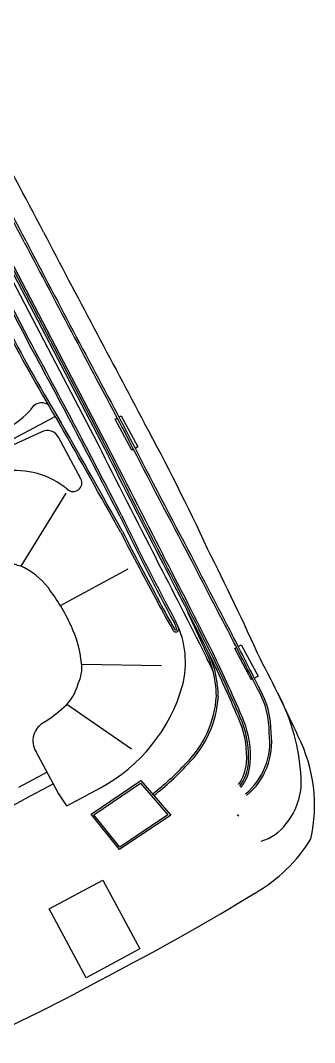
# Model space of a CAD drawing. Header units: metres. Extents: x 267365 to 277461, y 2088854 to 2108025.
# Drawn here: x 271030.32 to 271041.97, y 2092035.92 to 2092076.51 of the extents above; entities that cross this region are included whole.
import ezdxf

# ---------------------------------------------------------------- set-up
doc = ezdxf.new("R2010")
doc.units = ezdxf.units.M

msp = doc.modelspace()

# ---------------------------------------------------------------- linework, layer by layer
at = {"color": 30}
for p, q in [((271029.03, 2092068.032), (271033.379, 2092059.693)), ((271029.03, 2092068.032), (271033.379, 2092059.693)), ((271029.166, 2092068.104), (271033.515, 2092059.763)), ((271029.166, 2092068.104), (271033.515, 2092059.763)), ((271029.234, 2092068.139), (271033.584, 2092059.798)), ((271029.234, 2092068.139), (271033.584, 2092059.798)), ((271029.301, 2092068.175), (271033.652, 2092059.833)), ((271029.301, 2092068.175), (271033.652, 2092059.833)), ((271025.364, 2092057.395), (271031.687, 2092060.786)), ((271025.364, 2092057.395), (271031.687, 2092060.786)), ((271025.364, 2092057.395), (271031.687, 2092060.786)), ((271034.064, 2092060.675), (271034.149, 2092060.721)), ((271034.064, 2092060.675), (271034.149, 2092060.721)), ((271034.725, 2092059.442), (271034.064, 2092060.675)), ((271034.725, 2092059.442), (271034.064, 2092060.675)), ((271034.217, 2092060.757), (271034.305, 2092060.804)), ((271034.217, 2092060.757), (271034.305, 2092060.804)), ((271034.305, 2092060.804), (271034.965, 2092059.571)), ((271034.305, 2092060.804), (271034.965, 2092059.571)), ((271031.132, 2092060.163), (271029.272, 2092059.303)), ((271031.132, 2092060.163), (271029.272, 2092059.303)), ((271032.711, 2092058.305), (271031.841, 2092059.928)), ((271032.711, 2092058.305), (271031.841, 2092059.928)), ((271034.793, 2092059.479), (271034.725, 2092059.442)), ((271034.793, 2092059.479), (271034.725, 2092059.442)), ((271034.965, 2092059.571), (271034.861, 2092059.515)), ((271034.965, 2092059.571), (271034.861, 2092059.515)), ((271030.341, 2092054.836), (271032.124, 2092057.731)), ((271030.341, 2092054.836), (271032.124, 2092057.731)), ((271030.341, 2092054.836), (271032.124, 2092057.731)), ((271031.898, 2092053.271), (271034.587, 2092054.736)), ((271031.898, 2092053.271), (271034.587, 2092054.736)), ((271031.898, 2092053.271), (271034.587, 2092054.736)), ((271038.948, 2092051.646), (271039.069, 2092051.711)), ((271038.948, 2092051.646), (271039.069, 2092051.711)), ((271039.069, 2092051.711), (271039.738, 2092050.464)), ((271039.069, 2092051.711), (271039.738, 2092050.464)), ((271038.807, 2092051.571), (271038.88, 2092051.609)), ((271038.807, 2092051.571), (271038.88, 2092051.609)), ((271039.476, 2092050.324), (271038.807, 2092051.571)), ((271039.476, 2092050.324), (271038.807, 2092051.571)), ((271032.743, 2092050.942), (271035.908, 2092050.897)), ((271032.743, 2092050.942), (271035.908, 2092050.897)), ((271032.743, 2092050.942), (271035.908, 2092050.897)), ((271039.738, 2092050.464), (271039.59, 2092050.385)), ((271039.738, 2092050.464), (271039.59, 2092050.385)), ((271039.522, 2092050.349), (271039.476, 2092050.324)), ((271039.522, 2092050.349), (271039.476, 2092050.324)), ((271032.16, 2092049.355), (271034.712, 2092047.584)), ((271032.16, 2092049.355), (271034.712, 2092047.584)), ((271032.16, 2092049.355), (271034.712, 2092047.584)), ((271031.816, 2092045.837), (271030.932, 2092047.464)), ((271031.816, 2092045.837), (271030.932, 2092047.464)), ((271031.372, 2092046.653), (271030.237, 2092046.044)), ((271031.372, 2092046.653), (271030.237, 2092046.044)), ((271031.372, 2092046.653), (271030.237, 2092046.044)), ((271031.62, 2092046.197), (271030.482, 2092045.587)), ((271031.62, 2092046.197), (271030.482, 2092045.587)), ((271031.62, 2092046.197), (271030.482, 2092045.587)), ((271032.147, 2092045.32), (271033.491, 2092046.04)), ((271032.147, 2092045.32), (271033.491, 2092046.04)), ((271033.115, 2092044.985), (271035.088, 2092046.329)), ((271033.115, 2092044.985), (271035.088, 2092046.329)), ((271033.227, 2092044.968), (271035.074, 2092046.226)), ((271033.227, 2092044.968), (271035.074, 2092046.226)), ((271035.074, 2092046.226), (271036.161, 2092044.96)), ((271035.074, 2092046.226), (271036.161, 2092044.96)), ((271035.088, 2092046.329), (271036.275, 2092044.945)), ((271035.088, 2092046.329), (271036.275, 2092044.945)), ((271028.996, 2092044.791), (271030.482, 2092045.587)), ((271028.996, 2092044.791), (271030.482, 2092045.587)), ((271028.996, 2092044.791), (271030.482, 2092045.587)), ((271032.147, 2092045.32), (271031.816, 2092045.837)), ((271032.147, 2092045.32), (271031.816, 2092045.837)), ((271034.243, 2092043.583), (271033.115, 2092044.985)), ((271034.243, 2092043.583), (271033.115, 2092044.985)), ((271034.258, 2092043.685), (271033.227, 2092044.968)), ((271034.258, 2092043.685), (271033.227, 2092044.968)), ((271036.275, 2092044.945), (271034.243, 2092043.583)), ((271036.275, 2092044.945), (271034.243, 2092043.583)), ((271036.161, 2092044.96), (271034.258, 2092043.685)), ((271036.161, 2092044.96), (271034.258, 2092043.685)), ((271038.904, 2092044.971), (271038.966, 2092044.926)), ((271038.904, 2092044.971), (271038.966, 2092044.926)), ((271038.904, 2092044.971), (271038.966, 2092044.926)), ((271031.45, 2092041.227), (271033.579, 2092042.368)), ((271031.45, 2092041.227), (271033.579, 2092042.368)), ((271033.579, 2092042.368), (271035.044, 2092039.636)), ((271033.579, 2092042.368), (271035.044, 2092039.636)), ((271032.915, 2092038.494), (271031.45, 2092041.227)), ((271032.915, 2092038.494), (271031.45, 2092041.227)), ((271035.044, 2092039.636), (271032.915, 2092038.494)), ((271035.044, 2092039.636), (271032.915, 2092038.494))]:
    msp.add_line(p, q, dxfattribs=at)
for centre, radius, start, end in [((270400.162, 2091736.712), 712.788, 27.705083, 28.471036), ((270400.162, 2091736.712), 712.788, 27.705083, 28.471036), ((270398.191, 2091738.835), 712.692, 27.480541, 28.252532), ((270398.191, 2091738.835), 712.692, 27.480541, 28.252532), ((270398.191, 2091738.835), 712.768, 27.480545, 28.252432), ((270398.191, 2091738.835), 712.768, 27.480545, 28.252432), ((270945.29, 2092019.985), 95.893, 27.18578, 30.99154), ((270945.29, 2092019.985), 95.893, 27.18578, 30.99154), ((270945.29, 2092019.985), 95.97, 27.18625, 30.99157), ((270945.29, 2092019.985), 95.97, 27.18625, 30.99157), ((271878.844, 2092510.389), 956.068, 207.555682, 208.070117), ((271878.844, 2092510.389), 956.068, 207.555682, 208.070117), ((271886.847, 2092514.647), 965.993, 207.559948, 208.068104), ((271886.847, 2092514.647), 965.993, 207.559948, 208.068104), ((271886.847, 2092514.647), 965.916, 207.559951, 208.068158), ((271886.847, 2092514.647), 965.916, 207.559951, 208.068158), ((271078.935, 2092089.359), 55.139, 207.091, 211.528), ((271078.935, 2092089.359), 55.139, 207.091, 211.528), ((271078.935, 2092089.359), 55.216, 207.0905, 211.5267), ((271078.935, 2092089.359), 55.216, 207.0905, 211.5267), ((270707.04, 2091889.276), 367.693, 27.11434, 28.34194), ((270707.04, 2091889.276), 367.693, 27.11434, 28.34194), ((270707.04, 2091889.276), 367.616, 27.11448, 28.34206), ((270707.04, 2091889.276), 367.616, 27.11448, 28.34206), ((271027.851, 2092063.703), 3.908, 271.7874, 316.7535), ((271027.851, 2092063.703), 3.908, 271.7874, 316.7535), ((271031.153, 2092060.825), 0.497, 59.0285, 156.2214), ((271031.153, 2092060.825), 0.497, 59.0285, 156.2214), ((271031.377, 2092059.716), 0.51, 24.5708, 118.7339), ((271031.377, 2092059.716), 0.51, 24.5708, 118.7339), ((270579.435, 2091803.243), 520.452, 29.07722, 29.62161), ((270579.435, 2091803.243), 520.452, 29.07722, 29.62161), ((270579.435, 2091803.243), 520.529, 29.07706, 29.62175), ((270579.435, 2091803.243), 520.529, 29.07706, 29.62175), ((270954.042, 2092016.663), 92.276, 24.91196, 28.37007), ((270954.042, 2092016.663), 92.276, 24.91196, 28.37007), ((271472.509, 2092280.054), 491.089, 206.64782, 207.24398), ((271472.509, 2092280.054), 491.089, 206.64782, 207.24398), ((271472.509, 2092280.054), 491.012, 206.64775, 207.24396), ((271472.509, 2092280.054), 491.012, 206.64775, 207.24396), ((271217.09, 2092151.987), 204.426, 206.70227, 208.17442), ((271217.09, 2092151.987), 204.426, 206.70227, 208.17442), ((271217.09, 2092151.987), 204.349, 206.70201, 208.17442), ((271217.09, 2092151.987), 204.349, 206.70201, 208.17442), ((271472.509, 2092280.054), 491.319, 206.64803, 207.24404), ((271472.509, 2092280.054), 491.319, 206.64803, 207.24404), ((271472.509, 2092280.054), 491.166, 206.64789, 207.244), ((271472.509, 2092280.054), 491.166, 206.64789, 207.244), ((271030.101, 2092055.389), 3.249, 50.5013, 97.8754), ((271030.101, 2092055.389), 3.249, 50.5013, 97.8754), ((271032.406, 2092058.145), 0.345, 226.1049, 27.6843), ((271032.406, 2092058.145), 0.345, 226.1049, 27.6843), ((271141.481, 2092108.722), 119.125, 205.82695, 208.12392), ((271141.481, 2092108.722), 119.125, 205.82695, 208.12392), ((271141.481, 2092108.722), 119.049, 205.82654, 208.12464), ((271141.481, 2092108.722), 119.049, 205.82654, 208.12464), ((271144.069, 2092112.122), 123.21, 207.00465, 208.46823), ((271144.069, 2092112.122), 123.21, 207.00465, 208.46823), ((271144.069, 2092112.122), 123.134, 207.00401, 208.46858), ((271144.069, 2092112.122), 123.134, 207.00401, 208.46858), ((271325.902, 2092202.915), 324.456, 207.02929, 207.70339), ((271325.902, 2092202.915), 324.456, 207.02929, 207.70339), ((271325.902, 2092202.915), 324.379, 207.02929, 207.70345), ((271325.902, 2092202.915), 324.379, 207.02929, 207.70345), ((270916.366, 2091994.881), 135.677, 24.49681, 26.55322), ((270916.366, 2091994.881), 135.677, 24.49681, 26.55322), ((271033.196, 2092063.904), 9.504, 246.5902, 252.3632), ((271033.196, 2092063.904), 9.504, 246.5902, 252.3632), ((270817.561, 2091941.617), 245.904, 26.4825, 27.49318), ((270817.561, 2091941.617), 245.904, 26.4825, 27.49318), ((270817.561, 2091941.617), 246.058, 26.4823, 27.49311), ((270817.561, 2091941.617), 246.058, 26.4823, 27.49311), ((270817.561, 2091941.617), 246.135, 26.4822, 27.49307), ((270817.561, 2091941.617), 246.135, 26.4822, 27.49307), ((270817.561, 2091941.617), 246.211, 26.4821, 27.49303), ((270817.561, 2091941.617), 246.211, 26.4821, 27.49303), ((271029.181, 2092052.275), 2.812, 37.1701, 66.1877), ((271029.181, 2092052.275), 2.812, 37.1701, 66.1877), ((271024.991, 2092049.098), 8.069, 24.7654, 37.1701), ((271024.991, 2092049.098), 8.069, 24.7654, 37.1701), ((271056.273, 2092063.998), 23.096, 207.3393, 210.4688), ((271056.273, 2092063.998), 23.096, 207.3393, 210.4688), ((271056.273, 2092063.998), 23.019, 207.3374, 210.4688), ((271056.273, 2092063.998), 23.019, 207.3374, 210.4688), ((271059.773, 2092062.514), 24.724, 202.2874, 205.8113), ((271059.773, 2092062.514), 24.724, 202.2874, 205.8113), ((271027.85, 2092050.417), 4.922, 6.6002, 24.7654), ((271027.85, 2092050.417), 4.922, 6.6002, 24.7654), ((271033.214, 2092051.013), 3.564, 22.1043, 25.8827), ((271033.214, 2092051.013), 3.564, 22.1043, 25.8827), ((271033.214, 2092051.013), 3.641, 345.3641, 25.9064), ((271033.214, 2092051.013), 3.641, 345.3641, 25.9064), ((271036.472, 2092052.348), 0.122, 210.3082, 13.4463), ((271036.472, 2092052.348), 0.122, 210.3082, 13.4463), ((271036.472, 2092052.348), 0.0448, 210.3082, 7.7118), ((271036.472, 2092052.348), 0.0448, 210.3082, 7.7118), ((271036.367, 2092052.287), 0.0767, 30.3082, 30.4688), ((271036.367, 2092052.287), 0.0767, 30.3082, 30.4688), ((270770.242, 2091913.998), 301.833, 26.76226, 27.22392), ((270770.242, 2091913.998), 301.833, 26.76226, 27.22392), ((270770.242, 2091913.998), 301.91, 26.76255, 27.22398), ((270770.242, 2091913.998), 301.91, 26.76255, 27.22398), ((271033.679, 2092049.589), 4.403, 1.112, 29.3829), ((271033.679, 2092049.589), 4.403, 1.112, 29.3829), ((270986.191, 2092026.357), 57.185, 25.1719, 25.829), ((270986.191, 2092026.357), 57.185, 25.1719, 25.829), ((270986.191, 2092026.357), 57.339, 22.85126, 25.82983), ((270986.191, 2092026.357), 57.339, 22.85126, 25.82983), ((271033.679, 2092049.589), 4.479, 1.0722, 22.6684), ((271033.679, 2092049.589), 4.479, 1.0722, 22.6684), ((270986.191, 2092026.357), 57.415, 22.8504, 25.83026), ((270986.191, 2092026.357), 57.415, 22.8504, 25.83026), ((270986.191, 2092026.357), 57.492, 22.84954, 25.8307), ((270986.191, 2092026.357), 57.492, 22.84954, 25.8307), ((271031.298, 2092050.816), 1.451, 333.7585, 6.6002), ((271031.298, 2092050.816), 1.451, 333.7585, 6.6002), ((270985.414, 2092022.674), 61.411, 24.43178, 27.61359), ((270985.414, 2092022.674), 61.411, 24.43178, 27.61359), ((271030.855, 2092050.581), 1.791, 311.2401, 346.8769), ((271030.855, 2092050.581), 1.791, 311.2401, 346.8769), ((271030.321, 2092051.906), 6.667, 298.3871, 344.2264), ((271030.321, 2092051.906), 6.667, 298.3871, 344.2264), ((271033.978, 2092049.927), 4.111, 314.9192, 356.4738), ((271033.978, 2092049.927), 4.111, 314.9192, 356.4738), ((271033.978, 2092049.927), 4.188, 314.9429, 356.5163), ((271033.978, 2092049.927), 4.188, 314.9429, 356.5163), ((271036.773, 2092048.258), 3.399, 359.2147, 29.066), ((271036.773, 2092048.258), 3.399, 359.2147, 29.066), ((271036.773, 2092048.258), 3.476, 359.3129, 29.0403), ((271036.773, 2092048.258), 3.476, 359.3129, 29.0403), ((271033.235, 2092045.984), 8.219, 3.0699, 27.631), ((271033.235, 2092045.984), 8.219, 3.0699, 27.631), ((271025.952, 2092056.332), 9.347, 304.7428, 310.5996), ((271025.952, 2092056.332), 9.347, 304.7428, 310.5996), ((271031.635, 2092047.902), 0.829, 115.4057, 211.9435), ((271031.635, 2092047.902), 0.829, 115.4057, 211.9435), ((271035.656, 2092047.293), 3.627, 355.686, 21.5368), ((271035.656, 2092047.293), 3.627, 355.686, 21.5368), ((271035.656, 2092047.293), 3.703, 355.686, 21.5506), ((271035.656, 2092047.293), 3.703, 355.686, 21.5506), ((271035.656, 2092047.293), 3.78, 355.686, 21.5639), ((271035.656, 2092047.293), 3.78, 355.686, 21.5639), ((271037.551, 2092047.839), 2.647, 309.42, 8.11), ((271037.551, 2092047.839), 2.647, 309.42, 8.11), ((271037.551, 2092047.839), 2.723, 309.42, 7.9842), ((271037.551, 2092047.839), 2.723, 309.42, 7.9842), ((271035.868, 2092045.345), 6.103, 347.3223, 26.5598), ((271035.868, 2092045.345), 6.103, 347.3223, 26.5598), ((271029.169, 2092054.081), 10.459, 307.5803, 317.5054), ((271029.169, 2092054.081), 10.459, 307.5803, 317.5054), ((271029.169, 2092054.081), 10.536, 307.6026, 317.496), ((271029.169, 2092054.081), 10.536, 307.6026, 317.496), ((271037.641, 2092047.143), 1.636, 323.2552, 355.686), ((271037.641, 2092047.143), 1.636, 323.2552, 355.686), ((271037.641, 2092047.143), 1.713, 322.7247, 355.686), ((271037.641, 2092047.143), 1.713, 322.7247, 355.686), ((271037.625, 2092047.147), 1.805, 322.39, 355.617), ((271037.625, 2092047.147), 1.805, 322.39, 355.617), ((271038.83, 2092046.28), 2.616, 320.4215, 3.1622), ((271038.83, 2092046.28), 2.616, 320.4215, 3.1622), ((271039.322, 2092045.722), 1.884, 286.6288, 323.971), ((271039.322, 2092045.722), 1.884, 286.6288, 323.971), ((271036.537, 2092047.237), 6.195, 299.7586, 328.5611), ((271036.537, 2092047.237), 6.195, 299.7586, 328.5611), ((270992.219, 2092119.014), 90.548, 297.58219, 301.5603), ((270992.219, 2092119.014), 90.548, 297.58219, 301.5603), ((270990.498, 2092118.091), 90.548, 294.83996, 298.81808), ((270990.498, 2092118.091), 90.548, 294.83996, 298.81808)]:
    msp.add_arc(centre, radius, start, end, dxfattribs=at)

doc.saveas('drawing.dxf')
